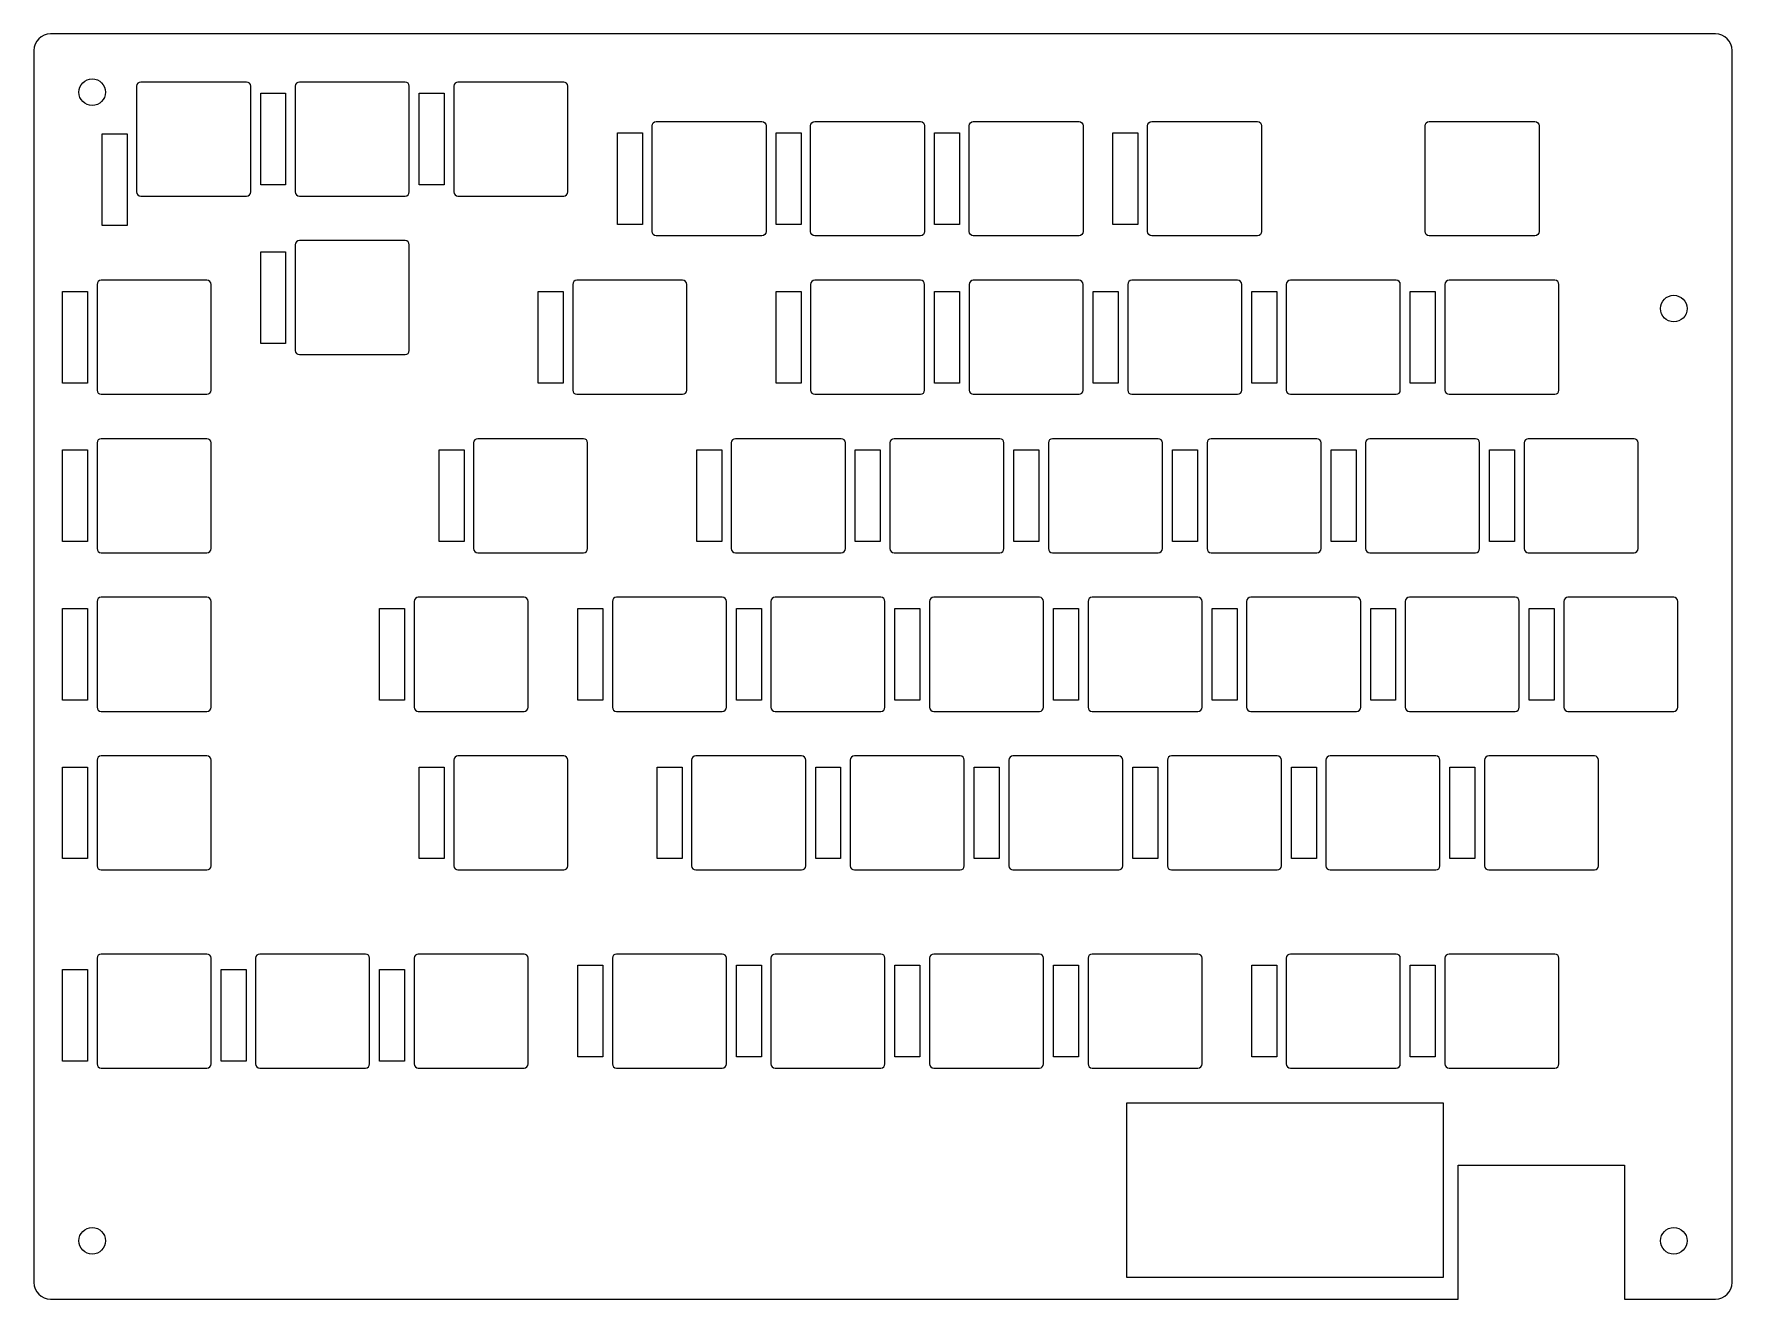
# Model space of a CAD drawing. Header units: millimetres. Extents: x -201 to 3, y -3 to 149.
import ezdxf

# ---------------------------------------------------------------- set-up
doc = ezdxf.new("R2010")
doc.units = ezdxf.units.MM
doc.layers.get('0').update_dxf_attribs({"linetype": 'CONTINUOUS'})

msp = doc.modelspace()

# ---------------------------------------------------------------- linework, layer by layer
for points in [[(3, 147, 0.414213562), (1, 149), (-199, 149, 0.414213562), (-201, 147), (-201, -1, 0.414213562), (-199, -3), (-29.91455, -3), (-29.91455, 13.07338), (-9.91455, 13.07338), (-9.91455, -3), (1, -3, 0.414213562), (3, -1)], [(-175.4625, 129.525, 0.414213562), (-174.9625, 130.025), (-174.9625, 142.725, 0.414213562), (-175.4625, 143.225), (-188.1625, 143.225, 0.414213562), (-188.6625, 142.725), (-188.6625, 130.025, 0.414213562), (-188.1625, 129.525)], [(-156.4125, 129.525, 0.414213562), (-155.9125, 130.025), (-155.9125, 142.725, 0.414213562), (-156.4125, 143.225), (-169.1125, 143.225, 0.414213562), (-169.6125, 142.725), (-169.6125, 130.025, 0.414213562), (-169.1125, 129.525)], [(-137.3625, 129.525, 0.414213562), (-136.8625, 130.025), (-136.8625, 142.725, 0.414213562), (-137.3625, 143.225), (-150.0625, 143.225, 0.414213562), (-150.5625, 142.725), (-150.5625, 130.025, 0.414213562), (-150.0625, 129.525)], [(-126.75, 125.2625), (-126.75, 137.9625, -0.414213562), (-126.25, 138.4625), (-113.55, 138.4625, -0.414213562), (-113.05, 137.9625), (-113.05, 125.2625, -0.414213562), (-113.55, 124.7625), (-126.25, 124.7625, -0.414213562)], [(-107.7, 125.2625), (-107.7, 137.9625, -0.414213562), (-107.2, 138.4625), (-94.5, 138.4625, -0.414213562), (-94, 137.9625), (-94, 125.2625, -0.414213562), (-94.5, 124.7625), (-107.2, 124.7625, -0.414213562)], [(-88.65, 125.2625), (-88.65, 137.9625, -0.414213562), (-88.15, 138.4625), (-75.45, 138.4625, -0.414213562), (-74.95, 137.9625), (-74.95, 125.2625, -0.414213562), (-75.45, 124.7625), (-88.15, 124.7625, -0.414213562)], [(-67.21875, 125.2625), (-67.21875, 137.9625, -0.414213562), (-66.71875, 138.4625), (-54.01875, 138.4625, -0.414213562), (-53.51875, 137.9625), (-53.51875, 125.2625, -0.414213562), (-54.01875, 124.7625), (-66.71875, 124.7625, -0.414213562)], [(-33.88125, 125.2625), (-33.88125, 137.9625, -0.414213562), (-33.38125, 138.4625), (-20.68125, 138.4625, -0.414213562), (-20.18125, 137.9625), (-20.18125, 125.2625, -0.414213562), (-20.68125, 124.7625), (-33.38125, 124.7625, -0.414213562)], [(-156.4125, 110.475, 0.414213562), (-155.9125, 110.975), (-155.9125, 123.675, 0.414213562), (-156.4125, 124.175), (-169.1125, 124.175, 0.414213562), (-169.6125, 123.675), (-169.6125, 110.975, 0.414213562), (-169.1125, 110.475)], [(-180.225, 105.7125, 0.414213562), (-179.725, 106.2125), (-179.725, 118.9125, 0.414213562), (-180.225, 119.4125), (-192.925, 119.4125, 0.414213562), (-193.425, 118.9125), (-193.425, 106.2125, 0.414213562), (-192.925, 105.7125)], [(-123.075, 105.7125, 0.414213562), (-122.575, 106.2125), (-122.575, 118.9125, 0.414213562), (-123.075, 119.4125), (-135.775, 119.4125, 0.414213562), (-136.275, 118.9125), (-136.275, 106.2125, 0.414213562), (-135.775, 105.7125)], [(-94.5, 105.7125, 0.414213562), (-94, 106.2125), (-94, 118.9125, 0.414213562), (-94.5, 119.4125), (-107.2, 119.4125, 0.414213562), (-107.7, 118.9125), (-107.7, 106.2125, 0.414213562), (-107.2, 105.7125)], [(-75.45, 105.7125, 0.414213562), (-74.95, 106.2125), (-74.95, 118.9125, 0.414213562), (-75.45, 119.4125), (-88.15, 119.4125, 0.414213562), (-88.65, 118.9125), (-88.65, 106.2125, 0.414213562), (-88.15, 105.7125)], [(-56.4, 105.7125, 0.414213562), (-55.9, 106.2125), (-55.9, 118.9125, 0.414213562), (-56.4, 119.4125), (-69.1, 119.4125, 0.414213562), (-69.6, 118.9125), (-69.6, 106.2125, 0.414213562), (-69.1, 105.7125)], [(-37.35, 105.7125, 0.414213562), (-36.85, 106.2125), (-36.85, 118.9125, 0.414213562), (-37.35, 119.4125), (-50.05, 119.4125, 0.414213562), (-50.55, 118.9125), (-50.55, 106.2125, 0.414213562), (-50.05, 105.7125)], [(-18.3, 105.7125, 0.414213562), (-17.8, 106.2125), (-17.8, 118.9125, 0.414213562), (-18.3, 119.4125), (-31, 119.4125, 0.414213562), (-31.5, 118.9125), (-31.5, 106.2125, 0.414213562), (-31, 105.7125)], [(-180.225, 86.6625, 0.414213562), (-179.725, 87.1625), (-179.725, 99.8625, 0.414213562), (-180.225, 100.3625), (-192.925, 100.3625, 0.414213562), (-193.425, 99.8625), (-193.425, 87.1625, 0.414213562), (-192.925, 86.6625)], [(-134.98125, 86.6625, 0.414213562), (-134.48125, 87.1625), (-134.48125, 99.8625, 0.414213562), (-134.98125, 100.3625), (-147.68125, 100.3625, 0.414213562), (-148.18125, 99.8625), (-148.18125, 87.1625, 0.414213562), (-147.68125, 86.6625)], [(-104.025, 86.6625, 0.414213562), (-103.525, 87.1625), (-103.525, 99.8625, 0.414213562), (-104.025, 100.3625), (-116.725, 100.3625, 0.414213562), (-117.225, 99.8625), (-117.225, 87.1625, 0.414213562), (-116.725, 86.6625)], [(-84.975, 86.6625, 0.414213562), (-84.475, 87.1625), (-84.475, 99.8625, 0.414213562), (-84.975, 100.3625), (-97.675, 100.3625, 0.414213562), (-98.175, 99.8625), (-98.175, 87.1625, 0.414213562), (-97.675, 86.6625)], [(-65.925, 86.6625, 0.414213562), (-65.425, 87.1625), (-65.425, 99.8625, 0.414213562), (-65.925, 100.3625), (-78.625, 100.3625, 0.414213562), (-79.125, 99.8625), (-79.125, 87.1625, 0.414213562), (-78.625, 86.6625)], [(-46.875, 86.6625, 0.414213562), (-46.375, 87.1625), (-46.375, 99.8625, 0.414213562), (-46.875, 100.3625), (-59.575, 100.3625, 0.414213562), (-60.075, 99.8625), (-60.075, 87.1625, 0.414213562), (-59.575, 86.6625)], [(-27.825, 86.6625, 0.414213562), (-27.325, 87.1625), (-27.325, 99.8625, 0.414213562), (-27.825, 100.3625), (-40.525, 100.3625, 0.414213562), (-41.025, 99.8625), (-41.025, 87.1625, 0.414213562), (-40.525, 86.6625)], [(-8.775, 86.6625, 0.414213562), (-8.275, 87.1625), (-8.275, 99.8625, 0.414213562), (-8.775, 100.3625), (-21.475, 100.3625, 0.414213562), (-21.975, 99.8625), (-21.975, 87.1625, 0.414213562), (-21.475, 86.6625)], [(-180.225, 67.6125, 0.414213562), (-179.725, 68.1125), (-179.725, 80.8125, 0.414213562), (-180.225, 81.3125), (-192.925, 81.3125, 0.414213562), (-193.425, 80.8125), (-193.425, 68.1125, 0.414213562), (-192.925, 67.6125)], [(-142.125, 67.6125, 0.414213562), (-141.625, 68.1125), (-141.625, 80.8125, 0.414213562), (-142.125, 81.3125), (-154.825, 81.3125, 0.414213562), (-155.325, 80.8125), (-155.325, 68.1125, 0.414213562), (-154.825, 67.6125)], [(-118.3125, 67.6125, 0.414213562), (-117.8125, 68.1125), (-117.8125, 80.8125, 0.414213562), (-118.3125, 81.3125), (-131.0125, 81.3125, 0.414213562), (-131.5125, 80.8125), (-131.5125, 68.1125, 0.414213562), (-131.0125, 67.6125)], [(-99.2625, 67.6125, 0.414213562), (-98.7625, 68.1125), (-98.7625, 80.8125, 0.414213562), (-99.2625, 81.3125), (-111.9625, 81.3125, 0.414213562), (-112.4625, 80.8125), (-112.4625, 68.1125, 0.414213562), (-111.9625, 67.6125)], [(-80.2125, 67.6125, 0.414213562), (-79.7125, 68.1125), (-79.7125, 80.8125, 0.414213562), (-80.2125, 81.3125), (-92.9125, 81.3125, 0.414213562), (-93.4125, 80.8125), (-93.4125, 68.1125, 0.414213562), (-92.9125, 67.6125)], [(-61.1625, 67.6125, 0.414213562), (-60.6625, 68.1125), (-60.6625, 80.8125, 0.414213562), (-61.1625, 81.3125), (-73.8625, 81.3125, 0.414213562), (-74.3625, 80.8125), (-74.3625, 68.1125, 0.414213562), (-73.8625, 67.6125)], [(-42.1125, 67.6125, 0.414213562), (-41.6125, 68.1125), (-41.6125, 80.8125, 0.414213562), (-42.1125, 81.3125), (-54.8125, 81.3125, 0.414213562), (-55.3125, 80.8125), (-55.3125, 68.1125, 0.414213562), (-54.8125, 67.6125)], [(-23.0625, 67.6125, 0.414213562), (-22.5625, 68.1125), (-22.5625, 80.8125, 0.414213562), (-23.0625, 81.3125), (-35.7625, 81.3125, 0.414213562), (-36.2625, 80.8125), (-36.2625, 68.1125, 0.414213562), (-35.7625, 67.6125)], [(-4.0125, 67.6125, 0.414213562), (-3.5125, 68.1125), (-3.5125, 80.8125, 0.414213562), (-4.0125, 81.3125), (-16.7125, 81.3125, 0.414213562), (-17.2125, 80.8125), (-17.2125, 68.1125, 0.414213562), (-16.7125, 67.6125)], [(-180.225, 48.5625, 0.414213562), (-179.725, 49.0625), (-179.725, 61.7625, 0.414213562), (-180.225, 62.2625), (-192.925, 62.2625, 0.414213562), (-193.425, 61.7625), (-193.425, 49.0625, 0.414213562), (-192.925, 48.5625)], [(-137.3625, 48.5625, 0.414213562), (-136.8625, 49.0625), (-136.8625, 61.7625, 0.414213562), (-137.3625, 62.2625), (-150.0625, 62.2625, 0.414213562), (-150.5625, 61.7625), (-150.5625, 49.0625, 0.414213562), (-150.0625, 48.5625)], [(-108.7875, 48.5625, 0.414213562), (-108.2875, 49.0625), (-108.2875, 61.7625, 0.414213562), (-108.7875, 62.2625), (-121.4875, 62.2625, 0.414213562), (-121.9875, 61.7625), (-121.9875, 49.0625, 0.414213562), (-121.4875, 48.5625)], [(-89.7375, 48.5625, 0.414213562), (-89.2375, 49.0625), (-89.2375, 61.7625, 0.414213562), (-89.7375, 62.2625), (-102.4375, 62.2625, 0.414213562), (-102.9375, 61.7625), (-102.9375, 49.0625, 0.414213562), (-102.4375, 48.5625)], [(-70.6875, 48.5625, 0.414213562), (-70.1875, 49.0625), (-70.1875, 61.7625, 0.414213562), (-70.6875, 62.2625), (-83.3875, 62.2625, 0.414213562), (-83.8875, 61.7625), (-83.8875, 49.0625, 0.414213562), (-83.3875, 48.5625)], [(-51.6375, 48.5625, 0.414213562), (-51.1375, 49.0625), (-51.1375, 61.7625, 0.414213562), (-51.6375, 62.2625), (-64.3375, 62.2625, 0.414213562), (-64.8375, 61.7625), (-64.8375, 49.0625, 0.414213562), (-64.3375, 48.5625)], [(-32.5875, 48.5625, 0.414213562), (-32.0875, 49.0625), (-32.0875, 61.7625, 0.414213562), (-32.5875, 62.2625), (-45.2875, 62.2625, 0.414213562), (-45.7875, 61.7625), (-45.7875, 49.0625, 0.414213562), (-45.2875, 48.5625)], [(-13.5375, 48.5625, 0.414213562), (-13.0375, 49.0625), (-13.0375, 61.7625, 0.414213562), (-13.5375, 62.2625), (-26.2375, 62.2625, 0.414213562), (-26.7375, 61.7625), (-26.7375, 49.0625, 0.414213562), (-26.2375, 48.5625)], [(-180.225, 24.75, 0.414213562), (-179.725, 25.25), (-179.725, 37.95, 0.414213562), (-180.225, 38.45), (-192.925, 38.45, 0.414213562), (-193.425, 37.95), (-193.425, 25.25, 0.414213562), (-192.925, 24.75)], [(-161.175, 24.75, 0.414213562), (-160.675, 25.25), (-160.675, 37.95, 0.414213562), (-161.175, 38.45), (-173.875, 38.45, 0.414213562), (-174.375, 37.95), (-174.375, 25.25, 0.414213562), (-173.875, 24.75)], [(-142.125, 24.75, 0.414213562), (-141.625, 25.25), (-141.625, 37.95, 0.414213562), (-142.125, 38.45), (-154.825, 38.45, 0.414213562), (-155.325, 37.95), (-155.325, 25.25, 0.414213562), (-154.825, 24.75)], [(-118.3125, 24.75, 0.414213562), (-117.8125, 25.25), (-117.8125, 37.95, 0.414213562), (-118.3125, 38.45), (-131.0125, 38.45, 0.414213562), (-131.5125, 37.95), (-131.5125, 25.25, 0.414213562), (-131.0125, 24.75)], [(-99.2625, 24.75, 0.414213562), (-98.7625, 25.25), (-98.7625, 37.95, 0.414213562), (-99.2625, 38.45), (-111.9625, 38.45, 0.414213562), (-112.4625, 37.95), (-112.4625, 25.25, 0.414213562), (-111.9625, 24.75)], [(-80.2125, 24.75, 0.414213562), (-79.7125, 25.25), (-79.7125, 37.95, 0.414213562), (-80.2125, 38.45), (-92.9125, 38.45, 0.414213562), (-93.4125, 37.95), (-93.4125, 25.25, 0.414213562), (-92.9125, 24.75)], [(-61.1625, 24.75, 0.414213562), (-60.6625, 25.25), (-60.6625, 37.95, 0.414213562), (-61.1625, 38.45), (-73.8625, 38.45, 0.414213562), (-74.3625, 37.95), (-74.3625, 25.25, 0.414213562), (-73.8625, 24.75)], [(-37.35, 24.75, 0.414213562), (-36.85, 25.25), (-36.85, 37.95, 0.414213562), (-37.35, 38.45), (-50.05, 38.45, 0.414213562), (-50.55, 37.95), (-50.55, 25.25, 0.414213562), (-50.05, 24.75)], [(-18.3, 24.75, 0.414213562), (-17.8, 25.25), (-17.8, 37.95, 0.414213562), (-18.3, 38.45), (-31, 38.45, 0.414213562), (-31.5, 37.95), (-31.5, 25.25, 0.414213562), (-31, 24.75)]]:
    msp.add_lwpolyline(points, format="xyb", close=True)
for points in [[(-173.7625, 141.875), (-170.7625, 141.875), (-170.7625, 130.875), (-173.7625, 130.875)], [(-154.7125, 130.875), (-154.7125, 141.875), (-151.7125, 141.875), (-151.7125, 130.875)], [(-192.8125, 126), (-192.8125, 137), (-189.8125, 137), (-189.8125, 126)], [(-130.9, 126.1125), (-130.9, 137.1125), (-127.9, 137.1125), (-127.9, 126.1125)], [(-111.85, 126.1125), (-111.85, 137.1125), (-108.85, 137.1125), (-108.85, 126.1125)], [(-92.8, 126.1125), (-92.8, 137.1125), (-89.8, 137.1125), (-89.8, 126.1125)], [(-71.36875, 126.1125), (-71.36875, 137.1125), (-68.36875, 137.1125), (-68.36875, 126.1125)], [(-173.7625, 111.825), (-173.7625, 122.825), (-170.7625, 122.825), (-170.7625, 111.825)], [(-194.575, 107.0625), (-197.575, 107.0625), (-197.575, 118.0625), (-194.575, 118.0625)], [(-140.425, 107.0625), (-140.425, 118.0625), (-137.425, 118.0625), (-137.425, 107.0625)], [(-111.85, 107.0625), (-111.85, 118.0625), (-108.85, 118.0625), (-108.85, 107.0625)], [(-92.8, 107.0625), (-92.8, 118.0625), (-89.8, 118.0625), (-89.8, 107.0625)], [(-73.75, 107.0625), (-73.75, 118.0625), (-70.75, 118.0625), (-70.75, 107.0625)], [(-54.7, 107.0625), (-54.7, 118.0625), (-51.7, 118.0625), (-51.7, 107.0625)], [(-35.65, 107.0625), (-35.65, 118.0625), (-32.65, 118.0625), (-32.65, 107.0625)], [(-194.575, 99.0125), (-194.575, 88.0125), (-197.575, 88.0125), (-197.575, 99.0125)], [(-152.33125, 88.0125), (-152.33125, 99.0125), (-149.33125, 99.0125), (-149.33125, 88.0125)], [(-121.375, 88.0125), (-121.375, 99.0125), (-118.375, 99.0125), (-118.375, 88.0125)], [(-102.325, 88.0125), (-102.325, 99.0125), (-99.325, 99.0125), (-99.325, 88.0125)], [(-83.275, 88.0125), (-83.275, 99.0125), (-80.275, 99.0125), (-80.275, 88.0125)], [(-64.225, 88.0125), (-64.225, 99.0125), (-61.225, 99.0125), (-61.225, 88.0125)], [(-45.175, 88.0125), (-45.175, 99.0125), (-42.175, 99.0125), (-42.175, 88.0125)], [(-26.125, 88.0125), (-26.125, 99.0125), (-23.125, 99.0125), (-23.125, 88.0125)], [(-194.575, 79.9625), (-194.575, 68.9625), (-197.575, 68.9625), (-197.575, 79.9625)], [(-159.475, 68.9625), (-159.475, 79.9625), (-156.475, 79.9625), (-156.475, 68.9625)], [(-135.6625, 68.9625), (-135.6625, 79.9625), (-132.6625, 79.9625), (-132.6625, 68.9625)], [(-116.6125, 68.9625), (-116.6125, 79.9625), (-113.6125, 79.9625), (-113.6125, 68.9625)], [(-97.5625, 68.9625), (-97.5625, 79.9625), (-94.5625, 79.9625), (-94.5625, 68.9625)], [(-78.5125, 68.9625), (-78.5125, 79.9625), (-75.5125, 79.9625), (-75.5125, 68.9625)], [(-59.4625, 68.9625), (-59.4625, 79.9625), (-56.4625, 79.9625), (-56.4625, 68.9625)], [(-40.4125, 68.9625), (-40.4125, 79.9625), (-37.4125, 79.9625), (-37.4125, 68.9625)], [(-21.3625, 68.9625), (-21.3625, 79.9625), (-18.3625, 79.9625), (-18.3625, 68.9625)], [(-194.575, 60.9125), (-194.575, 49.9125), (-197.575, 49.9125), (-197.575, 60.9125)], [(-154.7125, 49.9125), (-154.7125, 60.9125), (-151.7125, 60.9125), (-151.7125, 49.9125)], [(-126.1375, 60.9125), (-123.1375, 60.9125), (-123.1375, 49.9125), (-126.1375, 49.9125)], [(-107.0875, 60.9125), (-104.0875, 60.9125), (-104.0875, 49.9125), (-107.0875, 49.9125)], [(-88.0375, 60.9125), (-85.0375, 60.9125), (-85.0375, 49.9125), (-88.0375, 49.9125)], [(-68.9875, 60.9125), (-65.9875, 60.9125), (-65.9875, 49.9125), (-68.9875, 49.9125)], [(-49.9375, 60.9125), (-46.9375, 60.9125), (-46.9375, 49.9125), (-49.9375, 49.9125)], [(-30.8875, 49.9125), (-30.8875, 60.9125), (-27.8875, 60.9125), (-27.8875, 49.9125)], [(-135.6625, 37.1), (-132.6625, 37.1), (-132.6625, 26.1), (-135.6625, 26.1)], [(-116.6125, 37.1), (-113.6125, 37.1), (-113.6125, 26.1), (-116.6125, 26.1)], [(-97.5625, 37.1), (-94.5625, 37.1), (-94.5625, 26.1), (-97.5625, 26.1)], [(-78.5125, 26.1), (-78.5125, 37.1), (-75.5125, 37.1), (-75.5125, 26.1)], [(-54.7, 37.1), (-51.7, 37.1), (-51.7, 26.1), (-54.7, 26.1)], [(-35.65, 26.1), (-35.65, 37.1), (-32.65, 37.1), (-32.65, 26.1)], [(-197.575, 36.59632), (-194.575, 36.59632), (-194.575, 25.59632), (-197.575, 25.59632)], [(-178.525, 36.59632), (-175.525, 36.59632), (-175.525, 25.59632), (-178.525, 25.59632)], [(-159.475, 25.59632), (-159.475, 36.59632), (-156.475, 36.59632), (-156.475, 25.59632)], [(-69.71, -0.41), (-69.71, 20.59), (-31.71, 20.59), (-31.71, -0.41)]]:
    msp.add_lwpolyline(points, close=True)
for centre in [(-194, 142), (-4, 116), (-194, 4), (-4, 4)]:
    msp.add_circle(centre, 1.6)

doc.saveas('drawing.dxf')
